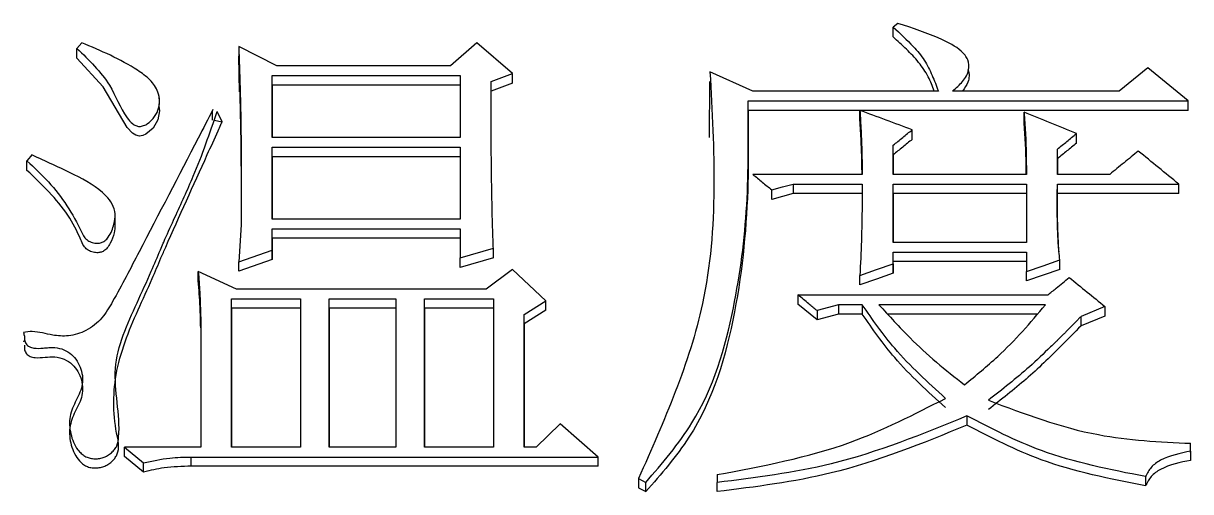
# Model space of a CAD drawing. Header units: millimetres. Extents: x 2404 to 4548, y 1024 to 2541.
# Drawn here: x 2925.3 to 2930.61, y 2248.41 to 2250.54 of the extents above; entities that cross this region are included whole.
import ezdxf

# ---------------------------------------------------------------- set-up
doc = ezdxf.new("R2010")
doc.units = ezdxf.units.MM

msp = doc.modelspace()

# ---------------------------------------------------------------- linework, layer by layer
at = {"color": 7, "linetype": 'Continuous', "lineweight": 25}
for p, q in [((2929.2767, 2250.5411), (2929.2551, 2250.5236)), ((2929.2551, 2250.4793), (2929.2551, 2250.5236)), ((2925.5664, 2250.4533), (2925.5448, 2250.427)), ((2926.4534, 2250.3479), (2926.2803, 2250.4357)), ((2926.2803, 2250.4357), (2926.2803, 2250.3916)), ((2927.3621, 2250.4533), (2927.2431, 2250.3479)), ((2927.5243, 2250.3127), (2927.3621, 2250.4533)), ((2925.5448, 2250.3828), (2925.5448, 2250.427)), ((2926.2844, 2250.2302), (2926.2803, 2250.3916)), ((2927.2431, 2250.3479), (2926.4534, 2250.3479)), ((2929.5939, 2250.3753), (2929.5939, 2250.3757)), ((2930.4125, 2250.3391), (2930.2827, 2250.2336)), ((2930.5964, 2250.1896), (2930.4125, 2250.3391)), ((2926.4318, 2250.3039), (2927.2863, 2250.3039)), ((2926.4318, 2250.0223), (2926.4318, 2250.3039)), ((2926.4318, 2250.2599), (2926.4318, 2250.3039)), ((2927.2863, 2250.3039), (2927.2863, 2250.0223)), ((2927.427, 2250.2775), (2927.5243, 2250.3127)), ((2927.5243, 2250.2687), (2927.5243, 2250.3127)), ((2928.4196, 2250.0228), (2928.4222, 2250.2775)), ((2928.6169, 2250.2336), (2928.4222, 2250.3215)), ((2926.4318, 2250.2599), (2926.4318, 2250.0223)), ((2927.2863, 2250.2599), (2926.4318, 2250.2599)), ((2927.5243, 2250.2687), (2927.427, 2250.2336)), ((2929.4606, 2250.2336), (2928.6169, 2250.2336)), ((2930.2827, 2250.2336), (2929.5255, 2250.2336)), ((2925.918, 2250.1981), (2925.918, 2250.2092)), ((2925.918, 2250.1654), (2925.918, 2250.1751)), ((2928.5952, 2250.1896), (2930.5964, 2250.1896)), ((2928.5952, 2250.1457), (2928.5952, 2250.1896)), ((2930.5964, 2250.1457), (2930.5964, 2250.1896)), ((2926.2046, 2250.093), (2926.183, 2250.1411)), ((2930.5964, 2250.1457), (2928.5952, 2250.1457)), ((2929.1037, 2250.1018), (2929.1036, 2250.1456)), ((2929.85, 2250.093), (2929.85, 2250.1368)), ((2926.1679, 2250.1004), (2926.2046, 2250.093)), ((2927.2863, 2250.0223), (2926.4318, 2250.0223)), ((2928.5969, 2249.9879), (2928.5969, 2250.0319)), ((2929.3416, 2250.0138), (2929.3416, 2250.0575)), ((2930.088, 2249.9962), (2930.088, 2250.0399)), ((2926.4318, 2249.9782), (2927.2863, 2249.9782)), ((2926.4318, 2249.6517), (2926.4318, 2249.9782)), ((2926.4318, 2249.9346), (2926.4318, 2249.9782)), ((2927.2863, 2249.9782), (2927.2863, 2249.6517)), ((2929.2551, 2249.8548), (2929.2551, 2249.987)), ((2929.2551, 2249.9434), (2929.2551, 2249.987)), ((2930.0015, 2249.8548), (2930.0015, 2249.9694)), ((2930.0015, 2249.9258), (2930.0015, 2249.9694)), ((2925.3177, 2249.8731), (2925.3177, 2249.9166)), ((2926.4318, 2249.9346), (2926.4318, 2249.6517)), ((2927.2863, 2249.9346), (2926.4318, 2249.9346)), ((2929.2551, 2249.9434), (2929.2551, 2249.8548)), ((2930.0015, 2249.9258), (2930.0015, 2249.8548)), ((2929.1145, 2249.8548), (2928.6169, 2249.8548)), ((2929.8609, 2249.8548), (2929.2551, 2249.8548)), ((2930.2395, 2249.8548), (2930.0015, 2249.8548)), ((2928.8008, 2249.8107), (2929.1145, 2249.8107)), ((2928.8008, 2249.8107), (2928.8008, 2249.7673)), ((2929.2551, 2249.8107), (2929.8609, 2249.8107)), ((2929.2551, 2249.5457), (2929.2551, 2249.8107)), ((2929.2551, 2249.7673), (2929.2551, 2249.8107)), ((2929.8609, 2249.8107), (2929.8609, 2249.5457)), ((2930.0015, 2249.8107), (2930.5532, 2249.8107)), ((2928.7034, 2249.7409), (2928.7034, 2249.7842)), ((2928.8008, 2249.7673), (2928.7034, 2249.7409)), ((2929.1145, 2249.7673), (2928.8008, 2249.7673)), ((2929.2551, 2249.7673), (2929.2551, 2249.5457)), ((2929.8609, 2249.7673), (2929.2551, 2249.7673)), ((2930.5532, 2249.7673), (2930.0015, 2249.7673)), ((2925.7185, 2249.626), (2925.7185, 2249.6696)), ((2927.2863, 2249.6517), (2926.4318, 2249.6517)), ((2926.2912, 2249.6252), (2926.2803, 2249.4573)), ((2926.4318, 2249.6076), (2927.2863, 2249.6076)), ((2926.4318, 2249.5103), (2926.4318, 2249.6076)), ((2926.4318, 2249.5645), (2926.4318, 2249.6076)), ((2927.2863, 2249.6076), (2927.2863, 2249.475)), ((2926.4318, 2249.5645), (2926.4318, 2249.4674)), ((2927.2863, 2249.5645), (2926.4318, 2249.5645)), ((2929.8609, 2249.5457), (2929.2551, 2249.5457)), ((2926.2803, 2249.4573), (2926.4318, 2249.5103)), ((2926.4318, 2249.4674), (2926.4318, 2249.5103)), ((2927.2863, 2249.475), (2927.4378, 2249.5192)), ((2927.4378, 2249.4762), (2927.4378, 2249.5192)), ((2929.2551, 2249.5015), (2929.8609, 2249.5015)), ((2929.2551, 2249.4485), (2929.2551, 2249.5015)), ((2929.2551, 2249.4586), (2929.2551, 2249.5015)), ((2929.8609, 2249.5015), (2929.8609, 2249.4131)), ((2926.4318, 2249.4674), (2926.2803, 2249.4144)), ((2926.2803, 2249.4144), (2926.2803, 2249.4573)), ((2927.2864, 2249.4321), (2927.2863, 2249.475)), ((2927.4378, 2249.4762), (2927.2864, 2249.4321)), ((2929.2551, 2249.4056), (2929.2551, 2249.4586)), ((2929.8609, 2249.4586), (2929.2551, 2249.4586)), ((2929.2551, 2249.4485), (2929.2551, 2249.4056)), ((2930.0123, 2249.4232), (2930.0123, 2249.4661)), ((2926.2695, 2249.3334), (2926.0964, 2249.4131)), ((2926.0964, 2249.3702), (2926.0964, 2249.4131)), ((2927.5243, 2249.4219), (2927.4053, 2249.3334)), ((2927.6758, 2249.2803), (2927.5243, 2249.4219)), ((2929.1037, 2249.3526), (2929.1037, 2249.3954)), ((2929.8609, 2249.3702), (2929.8609, 2249.4131)), ((2927.4053, 2249.3334), (2926.2695, 2249.3334)), ((2926.2479, 2249.2891), (2926.5616, 2249.2891)), ((2926.2479, 2248.6146), (2926.2479, 2249.2891)), ((2926.2479, 2249.2465), (2926.2479, 2249.2891)), ((2926.5616, 2249.2891), (2926.5616, 2248.6146)), ((2926.6914, 2249.2891), (2926.9943, 2249.2891)), ((2926.6914, 2248.6146), (2926.6914, 2249.2891)), ((2926.6914, 2249.2465), (2926.6914, 2249.2891)), ((2926.9943, 2249.2891), (2926.9943, 2248.6146)), ((2927.1241, 2249.2891), (2927.4378, 2249.2891)), ((2927.1241, 2248.6146), (2927.1241, 2249.2891)), ((2927.1241, 2249.2465), (2927.1241, 2249.2891)), ((2927.4378, 2249.2891), (2927.4378, 2248.6146)), ((2927.5784, 2249.2183), (2927.6758, 2249.2803)), ((2927.6758, 2249.2376), (2927.6758, 2249.2803)), ((2928.8224, 2249.3069), (2929.9582, 2249.3069)), ((2928.8224, 2249.3069), (2928.8224, 2249.2642)), ((2926.2479, 2249.2465), (2926.2479, 2248.6146)), ((2926.5616, 2249.2465), (2926.2479, 2249.2465)), ((2926.6914, 2249.2465), (2926.6914, 2248.6146)), ((2926.9943, 2249.2465), (2926.6914, 2249.2465)), ((2927.1241, 2249.2465), (2927.1241, 2248.6146)), ((2927.4378, 2249.2465), (2927.1241, 2249.2465)), ((2927.6758, 2249.2376), (2927.5784, 2249.1757)), ((2927.5784, 2249.1757), (2927.5784, 2249.2183)), ((2928.9089, 2249.1934), (2928.8224, 2249.2642)), ((2929.0063, 2249.2626), (2928.9089, 2249.236)), ((2928.9089, 2249.236), (2928.9089, 2249.1934)), ((2929.0063, 2249.2199), (2928.9089, 2249.1934)), ((2929.1145, 2249.2626), (2929.0063, 2249.2626)), ((2929.0063, 2249.2626), (2929.0063, 2249.2199)), ((2929.1145, 2249.2199), (2929.0063, 2249.2199)), ((2929.1145, 2249.2626), (2929.1145, 2249.2199)), ((2929.9474, 2249.2626), (2929.1902, 2249.2626)), ((2929.9107, 2249.2199), (2929.2303, 2249.2199)), ((2930.2178, 2249.2537), (2930.1097, 2249.2094)), ((2930.2178, 2249.2537), (2930.2178, 2249.2111)), ((2926.1073, 2249.158), (2926.1073, 2249.2006)), ((2930.2178, 2249.2111), (2930.1097, 2249.1669)), ((2930.1097, 2249.1669), (2930.1097, 2249.2094)), ((2929.5905, 2248.757), (2929.5905, 2248.715)), ((2927.7407, 2248.7213), (2927.6325, 2248.6146)), ((2927.9138, 2248.5702), (2927.7407, 2248.7213)), ((2930.6073, 2248.5969), (2930.6073, 2248.6325)), ((2930.6073, 2248.5906), (2930.6073, 2248.6325)), ((2925.7611, 2248.6146), (2925.8477, 2248.5435)), ((2926.1073, 2248.6146), (2925.7611, 2248.6146)), ((2926.5616, 2248.6146), (2926.2479, 2248.6146)), ((2926.9943, 2248.6146), (2926.6914, 2248.6146)), ((2927.4378, 2248.6146), (2927.1241, 2248.6146)), ((2927.6325, 2248.6146), (2927.5784, 2248.6146)), ((2930.6073, 2248.5969), (2930.6073, 2248.5551)), ((2925.8477, 2248.5017), (2925.7611, 2248.5728)), ((2925.8477, 2248.5017), (2925.8477, 2248.5435)), ((2926.064, 2248.5701), (2927.9138, 2248.5702)), ((2926.064, 2248.5284), (2926.064, 2248.5701)), ((2927.9138, 2248.5284), (2926.064, 2248.5284)), ((2927.9138, 2248.5284), (2927.9138, 2248.5702)), ((2928.0976, 2248.4723), (2928.1301, 2248.4544)), ((2928.0976, 2248.4723), (2928.0976, 2248.4307)), ((2928.4546, 2248.4901), (2928.4546, 2248.4545)), ((2930.4018, 2248.4812), (2930.4018, 2248.4396)), ((2928.0976, 2248.4306), (2928.1301, 2248.4129)), ((2928.1301, 2248.4128), (2928.1301, 2248.4544)), ((2928.4546, 2248.4129), (2928.4546, 2248.4545))]:
    msp.add_line(p, q, dxfattribs=at)
at = {"color": 7, "linetype": 'Continuous', "lineweight": 25, "flags": 128}
for points in [[(2925.9164, 2250.164), (2925.9199, 2250.1429), (2925.9132, 2250.1021), (2925.891, 2250.0646), (2925.8586, 2250.0374), (2925.844, 2250.0311), (2925.8292, 2250.0289), (2925.8128, 2250.0326), (2925.7976, 2250.0415), (2925.7733, 2250.0682), (2925.6642, 2250.2533), (2925.5448, 2250.3828), (2925.5448, 2250.3828)], [(2926.1613, 2250.1018), (2926.1613, 2250.1215), (2926.1613, 2250.1335), (2926.1613, 2250.1455)], [(2925.3393, 2249.943), (2925.3338, 2249.9363), (2925.3257, 2249.9264), (2925.3176, 2249.9165)], [(2928.7034, 2249.7842), (2928.7521, 2249.7974), (2928.8008, 2249.8107)], [(2930.5532, 2249.7673), (2930.5532, 2249.789), (2930.5532, 2249.8107)], [(2929.1037, 2249.3954), (2929.1794, 2249.4219), (2929.2551, 2249.4485)], [(2929.8609, 2249.4131), (2929.9366, 2249.4396), (2930.0123, 2249.4661)], [(2929.2551, 2249.4056), (2929.1794, 2249.3791), (2929.1037, 2249.3526)], [(2930.0123, 2249.4232), (2929.9366, 2249.3967), (2929.8609, 2249.3702)], [(2925.7611, 2248.5728), (2925.7611, 2248.5833), (2925.7611, 2248.5937), (2925.7611, 2248.6042), (2925.7611, 2248.6146)]]:
    msp.add_lwpolyline(points, dxfattribs=at)
at = {"color": 7, "linetype": 'Continuous', "lineweight": 25}
for points, knots in [([(2929.5255, 2250.2336), (2929.5414, 2250.2474), (2929.5726, 2250.2748), (2929.6028, 2250.3244), (2929.5986, 2250.3775), (2929.554, 2250.4298), (2929.4442, 2250.4866), (2929.3433, 2250.5194), (2929.2767, 2250.5411)], [0, 0, 0, 0, 0.119334, 0.235111, 0.326467, 0.420991, 0.617683, 1, 1, 1, 1]), ([(2929.2551, 2250.5236), (2929.2864, 2250.495), (2929.3378, 2250.4481), (2929.3992, 2250.375), (2929.4332, 2250.3049), (2929.4515, 2250.2573), (2929.4606, 2250.2336)], [0, 0, 0, 0, 0.3455083, 0.5661755, 0.7836827, 1, 1, 1, 1]), ([(2925.5448, 2250.427), (2925.5998, 2250.3743), (2925.6972, 2250.2811), (2925.7439, 2250.1473), (2925.7915, 2250.0883), (2925.8119, 2250.0756), (2925.8299, 2250.0712), (2925.8492, 2250.0755), (2925.8706, 2250.0877), (2925.8949, 2250.1102), (2925.9159, 2250.1447), (2925.922, 2250.1872), (2925.9144, 2250.237), (2925.8783, 2250.2873), (2925.7648, 2250.3696), (2925.6543, 2250.4162), (2925.5664, 2250.4533)], [0, 0, 0, 0, 0.207454, 0.367231, 0.400729, 0.416588, 0.431291, 0.448091, 0.466661, 0.497247, 0.538505, 0.578637, 0.620092, 0.68235, 0.74713, 1, 1, 1, 1]), ([(2926.2803, 2250.4357), (2926.2805, 2250.4315), (2926.2807, 2250.425), (2926.2811, 2250.4144), (2926.2814, 2250.4037), (2926.2819, 2250.3908), (2926.2823, 2250.378), (2926.2827, 2250.3652), (2926.2831, 2250.3523), (2926.2837, 2250.3352), (2926.2844, 2250.3138), (2926.2852, 2250.2881), (2926.286, 2250.2625), (2926.2874, 2250.2111), (2926.2889, 2250.1511), (2926.2899, 2250.0911), (2926.2903, 2250.0611), (2926.2906, 2250.0396), (2926.2908, 2250.0182), (2926.2911, 2249.9924), (2926.2913, 2249.9667), (2926.2914, 2249.9409), (2926.2915, 2249.9152), (2926.2916, 2249.8894), (2926.2917, 2249.8636), (2926.2917, 2249.8379), (2926.2917, 2249.8164), (2926.2917, 2249.7992), (2926.2916, 2249.7863), (2926.2916, 2249.7734), (2926.2916, 2249.7605), (2926.2916, 2249.7476), (2926.2915, 2249.7347), (2926.2915, 2249.7218), (2926.2915, 2249.7089), (2926.2914, 2249.696), (2926.2914, 2249.6831), (2926.2913, 2249.6724), (2926.2913, 2249.6638), (2926.2913, 2249.6573), (2926.2913, 2249.6509), (2926.2912, 2249.6444), (2926.2912, 2249.6391), (2926.2912, 2249.6327), (2926.2912, 2249.6284), (2926.2912, 2249.6252)], [0, 0, 0, 0, 0.015876, 0.023814, 0.03969, 0.055566, 0.071442, 0.087319, 0.103195, 0.119071, 0.150823, 0.182575, 0.214327, 0.246079, 0.373089, 0.436594, 0.468346, 0.484222, 0.515974, 0.547726, 0.579478, 0.611231, 0.642983, 0.674735, 0.706487, 0.738239, 0.769992, 0.785868, 0.801744, 0.81762, 0.833496, 0.849372, 0.865248, 0.881124, 0.897, 0.912876, 0.928753, 0.944629, 0.952567, 0.960505, 0.968443, 0.976381, 0.984319, 0.988288, 1, 1, 1, 1]), ([(2929.4419, 2250.2336), (2929.4335, 2250.2555), (2929.4158, 2250.3015), (2929.3726, 2250.3657), (2929.3158, 2250.4239), (2929.2754, 2250.4608), (2929.2551, 2250.4793)], [0, 0, 0, 0, 0.230715, 0.483743, 0.741016, 1, 1, 1, 1]), ([(2929.5938, 2250.3313), (2929.5939, 2250.3312), (2929.5995, 2250.3224), (2929.6015, 2250.302), (2929.5951, 2250.2678), (2929.5801, 2250.2467), (2929.5707, 2250.2336)], [0, 0, 0, 0, 0.004948, 0.290828, 0.556079, 1, 1, 1, 1]), ([(2927.4378, 2249.5192), (2927.4376, 2249.5233), (2927.4372, 2249.5356), (2927.4365, 2249.5561), (2927.4356, 2249.5808), (2927.4348, 2249.6013), (2927.4343, 2249.6177), (2927.4339, 2249.63), (2927.4336, 2249.6423), (2927.4332, 2249.6546), (2927.4329, 2249.6669), (2927.4326, 2249.6792), (2927.4323, 2249.6915), (2927.4318, 2249.7161), (2927.4301, 2249.8023), (2927.4286, 2249.9006), (2927.4281, 2249.9866), (2927.428, 2250.0112), (2927.4279, 2250.0234), (2927.4278, 2250.0357), (2927.4278, 2250.048), (2927.4277, 2250.0603), (2927.4276, 2250.0725), (2927.4276, 2250.0848), (2927.4275, 2250.0971), (2927.4275, 2250.1094), (2927.4274, 2250.1216), (2927.4274, 2250.1339), (2927.4273, 2250.1462), (2927.4273, 2250.1584), (2927.4273, 2250.1687), (2927.4272, 2250.1768), (2927.4272, 2250.183), (2927.4272, 2250.1891), (2927.4272, 2250.1952), (2927.4272, 2250.2014), (2927.4272, 2250.2075), (2927.4271, 2250.2136), (2927.4271, 2250.2198), (2927.4271, 2250.2259), (2927.4271, 2250.232), (2927.4271, 2250.2382), (2927.4271, 2250.2443), (2927.427, 2250.2504), (2927.427, 2250.2565), (2927.427, 2250.2627), (2927.427, 2250.2697), (2927.427, 2250.2746), (2927.427, 2250.2775)], [0, 0, 0, 0, 0.016204, 0.048613, 0.081022, 0.11343, 0.129634, 0.145839, 0.162043, 0.178247, 0.194452, 0.210656, 0.22686, 0.243065, 0.307882, 0.567153, 0.631971, 0.648175, 0.664379, 0.680583, 0.696788, 0.712992, 0.729196, 0.745401, 0.761605, 0.777809, 0.794014, 0.810218, 0.826422, 0.842626, 0.858831, 0.866933, 0.875035, 0.883137, 0.891239, 0.899342, 0.907444, 0.915546, 0.923648, 0.93175, 0.939852, 0.947954, 0.956057, 0.964159, 0.972261, 0.980363, 0.988465, 1, 1, 1, 1]), ([(2928.4222, 2250.3215), (2928.442, 2249.9658), (2928.4775, 2249.3292), (2928.2139, 2248.7346), (2928.0976, 2248.4723)], [0, 0, 0, 0, 0.558854, 1, 1, 1, 1]), ([(2926.2844, 2250.2574), (2926.2844, 2250.2574), (2926.2844, 2250.2574), (2926.2844, 2250.2543), (2926.2863, 2250.173), (2926.2899, 2250.0146), (2926.291, 2249.8443), (2926.2912, 2249.7489), (2926.2912, 2249.6848), (2926.2912, 2249.6618), (2926.2913, 2249.6592), (2926.2913, 2249.6578)], [0, 0, 0, 0, 0.001371, 0.007493, 0.026011, 0.457333, 0.67247, 0.82057, 0.918915, 0.95847, 1, 1, 1, 1]), ([(2928.1301, 2248.4544), (2928.2057, 2248.5419), (2928.407, 2248.775), (2928.5371, 2249.2226), (2928.6002, 2249.7164), (2928.5968, 2250.0311), (2928.5952, 2250.1896)], [0, 0, 0, 0, 0.180534, 0.481185, 0.738841, 1, 1, 1, 1]), ([(2926.1631, 2250.1491), (2926.1408, 2250.1061), (2926.0295, 2249.8909), (2925.8778, 2249.5995), (2925.7356, 2249.3257), (2925.6628, 2249.1995), (2925.5926, 2249.1425), (2925.5108, 2249.1172), (2925.4266, 2249.122), (2925.3599, 2249.1444), (2925.3149, 2249.1385), (2925.3013, 2249.1367)], [0, 0, 0, 0, 0.102062, 0.510275, 0.689515, 0.750609, 0.812535, 0.866745, 0.912849, 0.973626, 1, 1, 1, 1]), ([(2925.3068, 2249.1207), (2925.3062, 2249.1145), (2925.305, 2249.1018), (2925.3119, 2249.087), (2925.3201, 2249.077), (2925.3313, 2249.0693), (2925.3555, 2249.0627), (2925.3861, 2249.0649), (2925.414, 2249.0671), (2925.4424, 2249.0686), (2925.4762, 2249.0634), (2925.5135, 2249.044), (2925.5424, 2249.0148), (2925.561, 2248.9793), (2925.571, 2248.9408), (2925.5714, 2248.8883), (2925.5417, 2248.8282), (2925.5069, 2248.7555), (2925.5131, 2248.675), (2925.5357, 2248.6175), (2925.5634, 2248.5861), (2925.5808, 2248.5735), (2925.6003, 2248.5652), (2925.6215, 2248.5616), (2925.6432, 2248.5621), (2925.6643, 2248.5669), (2925.6841, 2248.5762), (2925.7017, 2248.5889), (2925.7163, 2248.6041), (2925.7308, 2248.6275), (2925.7472, 2248.7529), (2925.6821, 2248.9751), (2925.7967, 2249.2244), (2925.8765, 2249.3989), (2925.9148, 2249.4899), (2925.9356, 2249.5381), (2925.9572, 2249.5873), (2926.0026, 2249.6889), (2926.0924, 2249.8794), (2926.1488, 2250.0423), (2926.183, 2250.1411)], [0, 0, 0, 0, 0.0074279, 0.0151088, 0.018668, 0.0222618, 0.0303146, 0.0455372, 0.055335, 0.060934, 0.0765041, 0.0919131, 0.1068343, 0.1230066, 0.1386606, 0.1541664, 0.1852101, 0.2165399, 0.2480608, 0.27952, 0.2881035, 0.2959962, 0.3035999, 0.3113608, 0.3192842, 0.3270087, 0.3349183, 0.3433715, 0.3513163, 0.3590478, 0.3751738, 0.500216, 0.6249565, 0.6874438, 0.7294723, 0.7423687, 0.7498533, 0.7933768, 0.8747081, 1, 1, 1, 1]), ([(2928.5952, 2250.1457), (2928.5964, 2250.0371), (2928.5999, 2249.7313), (2928.5529, 2249.2288), (2928.4085, 2248.7307), (2928.2002, 2248.4929), (2928.1301, 2248.4128)], [0, 0, 0, 0, 0.179534, 0.505448, 0.833516, 1, 1, 1, 1]), ([(2929.1036, 2250.1456), (2929.1056, 2250.1148), (2929.1098, 2250.051), (2929.1131, 2249.9541), (2929.114, 2249.8879), (2929.1145, 2249.8548)], [0, 0, 0, 0, 0.317979, 0.65893, 1, 1, 1, 1]), ([(2929.3416, 2250.0575), (2929.302, 2250.0722), (2929.2226, 2250.1015), (2929.1433, 2250.1309), (2929.1036, 2250.1456)], [0, 0, 0, 0, 0.499999, 1, 1, 1, 1]), ([(2929.85, 2250.1368), (2929.8523, 2250.106), (2929.857, 2250.0437), (2929.8598, 2249.9496), (2929.8605, 2249.8864), (2929.8609, 2249.8548)], [0, 0, 0, 0, 0.328217, 0.664033, 1, 1, 1, 1]), ([(2930.088, 2250.0399), (2930.0484, 2250.056), (2929.969, 2250.0883), (2929.8897, 2250.1206), (2929.85, 2250.1368)], [0, 0, 0, 0, 0.499999, 1, 1, 1, 1]), ([(2925.3068, 2249.0782), (2925.3062, 2249.0715), (2925.305, 2249.0578), (2925.3131, 2249.0422), (2925.3226, 2249.0325), (2925.3354, 2249.0252), (2925.377, 2249.0175), (2925.4296, 2249.0309), (2925.4887, 2249.0166), (2925.5246, 2248.9925), (2925.551, 2248.9594), (2925.5664, 2248.9211), (2925.5725, 2248.8805), (2925.5654, 2248.827), (2925.5301, 2248.7698), (2925.5054, 2248.6934), (2925.5162, 2248.6265), (2925.5368, 2248.577), (2925.5574, 2248.5495), (2925.5785, 2248.5328), (2925.5978, 2248.524), (2925.619, 2248.5199), (2925.6409, 2248.5205), (2925.6622, 2248.5248), (2925.6886, 2248.5357), (2925.71, 2248.5538), (2925.7247, 2248.5758), (2925.7342, 2248.6006), (2925.7358, 2248.6303), (2925.7095, 2248.7448), (2925.7045, 2248.9565), (2925.8003, 2249.1918), (2925.8806, 2249.3643), (2925.9205, 2249.4603), (2926.0028, 2249.6487), (2926.0908, 2249.8408), (2926.1743, 2250.0262), (2926.1961, 2250.0744), (2926.202, 2250.0874), (2926.2038, 2250.0913), (2926.2044, 2250.0925), (2926.2046, 2250.093)], [0, 0, 0, 0, 0.008085, 0.016221, 0.019867, 0.023654, 0.032469, 0.065042, 0.081049, 0.097297, 0.112813, 0.129538, 0.145843, 0.161707, 0.193334, 0.223699, 0.255644, 0.272362, 0.286987, 0.295007, 0.302602, 0.310243, 0.318391, 0.32629, 0.333943, 0.349774, 0.357157, 0.364655, 0.381079, 0.392053, 0.505047, 0.628846, 0.690714, 0.73105, 0.752554, 0.935292, 0.9824, 0.994888, 0.998366, 0.999414, 1, 1, 1, 1]), ([(2929.1137, 2249.8548), (2929.1135, 2249.8715), (2929.1127, 2249.921), (2929.11, 2250.0034), (2929.1058, 2250.069), (2929.1037, 2250.1018)], [0, 0, 0, 0, 0.202528, 0.601166, 1, 1, 1, 1]), ([(2929.8603, 2249.8548), (2929.8601, 2249.8712), (2929.8595, 2249.9192), (2929.857, 2249.9986), (2929.8524, 2250.0615), (2929.85, 2250.093)], [0, 0, 0, 0, 0.2065, 0.603092, 1, 1, 1, 1]), ([(2929.2551, 2249.987), (2929.2695, 2249.9988), (2929.2984, 2250.0223), (2929.3272, 2250.0458), (2929.3416, 2250.0575)], [0, 0, 0, 0, 0.500001, 1, 1, 1, 1]), ([(2929.3416, 2250.0138), (2929.3272, 2250.0021), (2929.2984, 2249.9786), (2929.2695, 2249.9552), (2929.2551, 2249.9434)], [0, 0, 0, 0, 0.499998, 1, 1, 1, 1]), ([(2930.0015, 2249.9694), (2930.0159, 2249.9811), (2930.0448, 2250.0047), (2930.0736, 2250.0281), (2930.088, 2250.0399)], [0, 0, 0, 0, 0.500001, 1, 1, 1, 1]), ([(2930.088, 2249.9962), (2930.0736, 2249.9845), (2930.0448, 2249.961), (2930.0159, 2249.9376), (2930.0015, 2249.9258)], [0, 0, 0, 0, 0.499998, 1, 1, 1, 1]), ([(2930.3693, 2249.9606), (2930.3476, 2249.943), (2930.3044, 2249.9077), (2930.2611, 2249.8724), (2930.2395, 2249.8548)], [0, 0, 0, 0, 0.500001, 1, 1, 1, 1]), ([(2930.5532, 2249.8107), (2930.5225, 2249.8357), (2930.4612, 2249.8857), (2930.3999, 2249.9356), (2930.3693, 2249.9606)], [0, 0, 0, 0, 0.5, 1, 1, 1, 1]), ([(2925.3177, 2249.9165), (2925.3512, 2249.8853), (2925.4526, 2249.7907), (2925.532, 2249.6677), (2925.5757, 2249.5711), (2925.593, 2249.5539), (2925.6144, 2249.5439), (2925.6363, 2249.5406), (2925.6564, 2249.5436), (2925.6741, 2249.5533), (2925.6973, 2249.5806), (2925.7138, 2249.6229), (2925.7216, 2249.6751), (2925.708, 2249.7209), (2925.652, 2249.7902), (2925.5214, 2249.8613), (2925.4037, 2249.9141), (2925.3393, 2249.943)], [0, 0, 0, 0, 0.118686, 0.359193, 0.382947, 0.402076, 0.42122, 0.441112, 0.455767, 0.470498, 0.490907, 0.5484, 0.590659, 0.633123, 0.67426, 0.821854, 1, 1, 1, 1]), ([(2925.7171, 2249.6263), (2925.7168, 2249.614), (2925.716, 2249.5848), (2925.7011, 2249.5492), (2925.6847, 2249.5215), (2925.6694, 2249.5069), (2925.6526, 2249.4997), (2925.6334, 2249.4978), (2925.6121, 2249.5017), (2925.5908, 2249.5123), (2925.5731, 2249.5318), (2925.5508, 2249.5872), (2925.5065, 2249.6739), (2925.4187, 2249.777), (2925.3515, 2249.8409), (2925.3177, 2249.8731)], [0, 0, 0, 0, 0.057101, 0.13521, 0.173824, 0.203318, 0.226795, 0.250194, 0.283282, 0.316665, 0.350268, 0.398201, 0.589427, 0.793058, 1, 1, 1, 1]), ([(2928.6169, 2249.8548), (2928.6313, 2249.843), (2928.6601, 2249.8195), (2928.689, 2249.796), (2928.7034, 2249.7842)], [0, 0, 0, 0, 0.499999, 1, 1, 1, 1]), ([(2929.1145, 2249.8107), (2929.1143, 2249.7775), (2929.114, 2249.6918), (2929.1111, 2249.5534), (2929.1062, 2249.448), (2929.1037, 2249.3954)], [0, 0, 0, 0, 0.2395488, 0.6196988, 1, 1, 1, 1]), ([(2930.0123, 2249.4661), (2930.0099, 2249.4913), (2930.0069, 2249.5228), (2930.0048, 2249.5575), (2930.0041, 2249.5701), (2930.0036, 2249.5796), (2930.0032, 2249.5891), (2930.0028, 2249.5985), (2930.0024, 2249.6112), (2930.002, 2249.6238), (2930.0017, 2249.6364), (2930.0015, 2249.6459), (2930.0013, 2249.6554), (2930.0012, 2249.6648), (2930.0011, 2249.6743), (2930.0009, 2249.6869), (2930.0009, 2249.6995), (2930.0009, 2249.7122), (2930.0009, 2249.7216), (2930.0009, 2249.7311), (2930.0009, 2249.7406), (2930.001, 2249.75), (2930.001, 2249.7595), (2930.0011, 2249.7674), (2930.0012, 2249.7753), (2930.0012, 2249.7816), (2930.0013, 2249.7879), (2930.0013, 2249.7926), (2930.0014, 2249.7973), (2930.0014, 2249.8034), (2930.0015, 2249.8078), (2930.0015, 2249.8107)], [0, 0, 0, 0, 0.2197284, 0.2746588, 0.3021238, 0.3295888, 0.3570537, 0.3845187, 0.4119837, 0.4669139, 0.4943788, 0.5218438, 0.5493087, 0.5767736, 0.6042386, 0.6317035, 0.6866335, 0.7140984, 0.7415633, 0.7690282, 0.7964931, 0.8239581, 0.851423, 0.8788879, 0.8926203, 0.9200852, 0.9338177, 0.9475502, 0.9612826, 0.9750151, 1, 1, 1, 1]), ([(2930.0017, 2249.7397), (2930.0016, 2249.74), (2930.0016, 2249.742), (2930.0016, 2249.7459), (2930.0016, 2249.7552), (2930.0015, 2249.7636), (2930.0015, 2249.7792), (2930.0015, 2249.7889), (2930.0015, 2249.7947)], [0, 0, 0, 0, 0.017551, 0.111249, 0.196743, 0.493071, 0.696882, 1, 1, 1, 1]), ([(2930.0089, 2249.5027), (2930.0089, 2249.5027), (2930.0089, 2249.5027), (2930.0089, 2249.5035), (2930.0069, 2249.5364), (2930.0026, 2249.622), (2930.002, 2249.6859), (2930.0017, 2249.7236), (2930.0017, 2249.7359), (2930.0017, 2249.7397)], [0, 0, 0, 0, 0.004122, 0.010144, 0.023857, 0.559001, 0.866591, 0.95816, 1, 1, 1, 1]), ([(2926.0964, 2249.4131), (2926.099, 2249.3817), (2926.1033, 2249.3307), (2926.1059, 2249.2598), (2926.1068, 2249.2203), (2926.1073, 2249.2006)], [0, 0, 0, 0, 0.443386, 0.721661, 1, 1, 1, 1]), ([(2929.9582, 2249.3069), (2929.9707, 2249.3171), (2929.9932, 2249.3355), (2930.0256, 2249.362), (2930.0456, 2249.3784), (2930.0556, 2249.3865)], [0, 0, 0, 0, 0.384576, 0.692287, 1, 1, 1, 1]), ([(2930.0556, 2249.3865), (2930.0826, 2249.3644), (2930.1367, 2249.3201), (2930.1908, 2249.2759), (2930.2178, 2249.2537)], [0, 0, 0, 0, 0.499999, 1, 1, 1, 1]), ([(2926.1073, 2249.158), (2926.1067, 2249.1895), (2926.1058, 2249.2406), (2926.1011, 2249.3113), (2926.098, 2249.3506), (2926.0964, 2249.3702)], [0, 0, 0, 0, 0.443946, 0.721943, 1, 1, 1, 1]), ([(2928.9089, 2249.236), (2928.8966, 2249.2461), (2928.876, 2249.263), (2928.8471, 2249.2866), (2928.8307, 2249.3001), (2928.8224, 2249.3069)], [0, 0, 0, 0, 0.428361, 0.714181, 1, 1, 1, 1]), ([(2927.5784, 2248.6146), (2927.5784, 2248.7037), (2927.5784, 2248.9052), (2927.5784, 2249.1062), (2927.5784, 2249.2183)], [0, 0, 0, 0, 0.44202, 1, 1, 1, 1]), ([(2929.493, 2248.8369), (2929.4124, 2248.9101), (2929.2692, 2249.0399), (2929.1615, 2249.1949), (2929.1145, 2249.2626)], [0, 0, 0, 0, 0.56329, 1, 1, 1, 1]), ([(2929.493, 2248.7949), (2929.4124, 2248.8679), (2929.2692, 2248.9976), (2929.1615, 2249.1524), (2929.1145, 2249.2199)], [0, 0, 0, 0, 0.563337, 1, 1, 1, 1]), ([(2929.1902, 2249.2626), (2929.2367, 2249.2116), (2929.3194, 2249.121), (2929.4498, 2248.9995), (2929.5363, 2248.9326), (2929.5796, 2248.899)], [0, 0, 0, 0, 0.391375, 0.694883, 1, 1, 1, 1]), ([(2929.5796, 2248.899), (2929.6308, 2248.9408), (2929.7238, 2249.0169), (2929.8449, 2249.1402), (2929.9132, 2249.2217), (2929.9474, 2249.2626)], [0, 0, 0, 0, 0.378477, 0.688442, 1, 1, 1, 1]), ([(2926.1073, 2249.2006), (2926.1073, 2249.1031), (2926.1073, 2248.908), (2926.1073, 2248.7124), (2926.1073, 2248.6146)], [0, 0, 0, 0, 0.499996, 1, 1, 1, 1]), ([(2927.5784, 2249.1757), (2927.5784, 2249.087), (2927.5784, 2248.9003), (2927.5784, 2248.713), (2927.5784, 2248.6146)], [0, 0, 0, 0, 0.474916, 1, 1, 1, 1]), ([(2930.1097, 2249.2094), (2930.1058, 2249.2055), (2930.1001, 2249.1997), (2930.0924, 2249.1919), (2930.0867, 2249.1861), (2930.0809, 2249.1802), (2930.0752, 2249.1744), (2930.0694, 2249.1686), (2930.0637, 2249.1628), (2930.0579, 2249.1569), (2930.0521, 2249.1511), (2930.0463, 2249.1453), (2930.0386, 2249.1376), (2930.0309, 2249.1298), (2930.0232, 2249.1221), (2930.0173, 2249.1163), (2930.0115, 2249.1105), (2930.0057, 2249.1048), (2929.9998, 2249.099), (2929.9881, 2249.0875), (2929.9468, 2249.0475), (2929.8494, 2248.9547), (2929.7512, 2248.8777), (2929.6878, 2248.828)], [0, 0, 0, 0, 0.028965, 0.043448, 0.057931, 0.072414, 0.086896, 0.101379, 0.115862, 0.130344, 0.144827, 0.15931, 0.173793, 0.202758, 0.217241, 0.231723, 0.246206, 0.260689, 0.275172, 0.289654, 0.347586, 0.579334, 1, 1, 1, 1]), ([(2930.1097, 2249.1669), (2930.079, 2249.1358), (2929.9975, 2249.0533), (2929.8617, 2248.9216), (2929.7459, 2248.8312), (2929.6878, 2248.7859)], [0, 0, 0, 0, 0.231872, 0.614997, 1, 1, 1, 1]), ([(2925.3013, 2249.1367), (2925.3033, 2249.1302), (2925.3068, 2249.1187), (2925.307, 2249.1049), (2925.3051, 2249.0975), (2925.3033, 2249.0953), (2925.3023, 2249.0946), (2925.3017, 2249.0944), (2925.3014, 2249.0943), (2925.3013, 2249.0943)], [0, 0, 0, 0, 0.4936042, 0.8618762, 0.9556623, 0.9820838, 0.9915388, 0.9957956, 1, 1, 1, 1]), ([(2928.4546, 2248.4901), (2928.661, 2248.5289), (2929.0269, 2248.5976), (2929.3515, 2248.7643), (2929.493, 2248.8369)], [0, 0, 0, 0, 0.563872, 1, 1, 1, 1]), ([(2929.6878, 2248.828), (2929.8521, 2248.7661), (2930.1474, 2248.6547), (2930.466, 2248.6393), (2930.6073, 2248.6325)], [0, 0, 0, 0, 0.55643, 1, 1, 1, 1]), ([(2929.5905, 2248.757), (2929.3878, 2248.6742), (2929.024, 2248.5256), (2928.6294, 2248.4763), (2928.4546, 2248.4545)], [0, 0, 0, 0, 0.557128, 1, 1, 1, 1]), ([(2930.4018, 2248.4812), (2930.2406, 2248.5127), (2929.9547, 2248.5686), (2929.7011, 2248.6997), (2929.5905, 2248.757)], [0, 0, 0, 0, 0.563683, 1, 1, 1, 1]), ([(2929.5905, 2248.715), (2929.3878, 2248.6323), (2929.0239, 2248.4839), (2928.6294, 2248.4347), (2928.4546, 2248.4129)], [0, 0, 0, 0, 0.557096, 1, 1, 1, 1]), ([(2930.4018, 2248.4396), (2930.2406, 2248.471), (2929.9547, 2248.5268), (2929.7011, 2248.6578), (2929.5905, 2248.715)], [0, 0, 0, 0, 0.563727, 1, 1, 1, 1]), ([(2930.6073, 2248.5969), (2930.5597, 2248.5873), (2930.4939, 2248.5741), (2930.4249, 2248.5261), (2930.4094, 2248.496), (2930.4018, 2248.4812)], [0, 0, 0, 0, 0.571287, 0.789427, 1, 1, 1, 1]), ([(2930.6073, 2248.5906), (2930.6073, 2248.584), (2930.6073, 2248.5722), (2930.6073, 2248.5603), (2930.6073, 2248.5551)], [0, 0, 0, 0, 0.56, 1, 1, 1, 1]), ([(2925.8477, 2248.5435), (2925.8874, 2248.5523), (2925.9586, 2248.5681), (2926.0317, 2248.5695), (2926.064, 2248.5701)], [0, 0, 0, 0, 0.558835, 1, 1, 1, 1]), ([(2926.064, 2248.5284), (2926.0229, 2248.5273), (2925.9497, 2248.5255), (2925.8788, 2248.509), (2925.8477, 2248.5017)], [0, 0, 0, 0, 0.5610854, 1, 1, 1, 1]), ([(2930.6073, 2248.5551), (2930.5597, 2248.5455), (2930.494, 2248.5323), (2930.4249, 2248.4844), (2930.4094, 2248.4543), (2930.4018, 2248.4396)], [0, 0, 0, 0, 0.571439, 0.78955, 1, 1, 1, 1])]:
    msp.add_open_spline(points, degree=3, knots=knots, dxfattribs=at)

doc.saveas('drawing.dxf')
